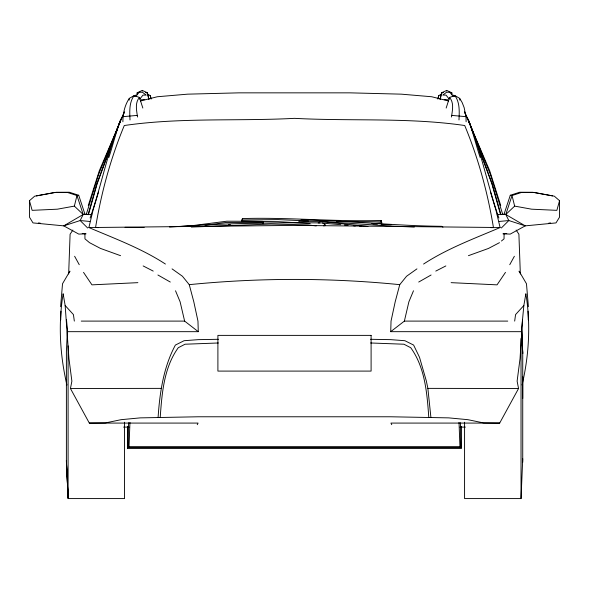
<?xml version="1.0" encoding="UTF-8"?>
<svg xmlns="http://www.w3.org/2000/svg" width="589" height="589" viewBox="0 0 589 589"><rect width="100%" height="100%" fill="white"/><g stroke="black" fill="none" stroke-linecap="round" stroke-linejoin="round"><path stroke-width="0.88" d="M461.452 426.532L461.452 448.516L127.548 448.516L127.548 426.767M464.574 422.232L464.574 498.581L521.029 498.581L522.73 458.765M522.73 398.473L522.73 376.967M497.241 214.691L504.044 214.234L510.28 195.283L512.018 195.533L521.42 192.493L534.51 192.529L554.33 196.174L559.55 200.716L559.454 217.282L555.994 222.914L525.255 225.859L510.243 234.098L502.962 233.855M60.726 319.871L60.961 311.213M504.088 233.583L504.044 238.847L501.467 241.004M460.407 422.784L460.716 447.25L128.247 447.25L128.564 422.784M122.887 121.754C122.88 113.596 124.706 105.195 129.315 98.356L134.137 95.58L139.431 97.435L142.84 108.052M522.06 385.029L522.686 382.342C529.128 353.334 530.718 323.103 525.859 293.742L523.849 305.507L521.39 331.673L390.721 331.673L391.037 321.101L395.182 301.863L399.747 284.656L406.572 276.248L416.938 268.878M68.663 273.988L70.098 234.231L72.852 230.049M128.247 447.25L129.028 446.845L129.948 422.379M67.455 329.155L66.395 351.78L66.395 461.776L68.096 497.565L66.395 460.591L68.096 498.581L124.551 498.581L124.551 422.232M522.531 319.606L520.043 358.649L517.12 381.171L518.556 388.504L499.686 423.079L390.927 423.079L391.751 424.684M60.593 306.729L62.522 283.751L69.922 271.146L69.296 272.626M458.986 119.95C459.339 111.733 460.002 102.552 454.863 95.58L449.569 97.435L446.16 108.052M324.819 225.955L324.959 224.409L322.676 222.907C275.129 222.561 227.538 223.113 180.094 226.493M66.94 385.029L66.314 382.342C59.872 353.334 58.282 323.103 63.141 293.742L65.151 305.507L68.957 358.649L71.88 381.171L70.444 388.504L89.314 423.079L105.402 422.939L121.113 419.677L140.285 417.873L160.201 417.498C161.931 393.688 163.794 367.72 178.268 347.724L185.056 344.219L218.394 342.982M129.138 100.167L129.315 98.356M158.088 417.535C159.737 392.708 163.484 367.271 175.382 345.066L184.092 340.714L198.279 339.647L218.438 339.293M451.469 117.034C452.359 110.518 454.281 102.987 449.569 97.435M514.668 321.101L515.574 314.585L523.849 305.507M262.554 221.339L263.298 222.362L263.033 223.768L262.289 222.745L262.554 221.339L226.75 221.206L192.802 225.594L169.507 227.037M136.832 94.461L137.193 92.767L142.295 90.419L147.405 92.767L148.892 99.283M438.076 98.9L438.798 95.521L441.713 94.174M440.108 99.283L441.595 92.767L446.705 90.419L451.807 92.767L452.168 94.461M440.16 99.526L441.595 92.767M390.721 331.673L404.378 321.101L408.884 301.818L413.485 290.775M165.421 264.049C141.654 248.521 114.892 238.619 88.902 227.553L93.091 209.986L98.547 191.985M84.956 214.234L83.211 214.492L74.354 206.113L76.982 195.533L78.72 195.283L84.956 214.234L91.759 214.691M559.55 200.716L556.863 210.347L531.617 209.183L514.646 206.113L505.789 214.492L504.044 214.234M88.483 214.543L97.023 184.129L120.473 120.193C107.677 151.874 101.367 185.763 90.117 218.011M88.041 214.727L97.111 183.083L117.366 128.814M437.752 98.915L438.798 95.521M108.832 157.499C113.964 142.266 117.115 126.149 124.596 111.807M86.23 214.565L98.473 174.815L118.205 126.304M505.789 214.492L525.255 225.859L508.837 220.544L505.789 214.492L512.018 195.533L514.646 206.113M88.284 205.458L99.364 170.604L118.205 126.613M118.971 124.507L121.717 117.741L118.897 124.603M446.469 91.023L446.705 90.419M451.579 93.371L451.807 92.767M118.934 124.927L120.016 122.387M121.835 118.153L124.007 113.081M83.211 214.492L80.163 220.544L63.745 225.859L33.006 222.914L29.546 217.282L29.45 200.716L34.67 196.174L54.49 192.529L67.58 192.493L76.982 195.533L83.211 214.492L63.745 225.859L78.757 234.098L86.038 233.855M197.249 424.684L198.073 423.079L89.314 423.079M509.75 264.704L514.381 256.259M134.137 95.58C128.998 102.552 129.661 111.733 130.014 119.95M139.431 97.435C134.719 102.987 136.641 110.518 137.531 117.034M371.917 223.555L381.797 222.9L381.112 220.455C334.869 221.92 288.728 217.15 242.506 218.578L241.792 219.734L241.829 221.133L278.251 221.678L310.131 223.511M241.829 221.133L242.55 219.977L242.506 218.578M505.48 272.368L497.042 284.855L451.122 282.654M135.845 96.434L139.151 92.282L142.413 92.252L145.593 94.615M134.24 96.463L135.33 95.109M139.755 99.114L142.965 95.123L146.227 95.087M140.41 101.058L141.5 99.703L144.761 99.666M501.32 228.017L508.837 220.544L499.185 221.457M323.368 225.904L324.959 224.409M443.407 94.615L446.587 92.252L449.849 92.282L453.155 96.434M423.579 264.049C447.346 248.521 474.108 238.619 500.098 227.553L495.909 209.986L490.453 191.985M418.713 282.043L431.089 274.997M499.494 242.661L488.495 248.433L468.432 255.678M435.786 271.095L445.844 265.941M441.36 93.371L443.554 92.363M510.28 195.283L519.675 192.242L532.773 192.279L552.592 195.916M140.447 100.991L157.292 96.751L187.663 94.159L239.053 92.848L349.947 92.848L401.337 94.159L431.708 96.751L448.553 100.991M36.408 195.916L56.227 192.279L69.325 192.242L78.72 195.283M74.354 206.113L57.383 209.183L32.137 210.347L29.45 200.716M205.068 225.315L226.537 222.414L262.289 222.745M123.013 116.681L137.252 115.385M548.845 223.106L550.649 222.959M172.062 268.878L182.428 276.248L189.253 284.656C259.204 277.677 329.796 277.677 399.747 284.656M490.689 227.648L500.098 227.553M191.292 227.059L270.933 224.034L308.054 224.924L316.241 225.918M137.878 282.654L91.958 284.855L83.52 272.368M228.554 224.696L230.365 224.652M70.444 388.504L161.128 388.372M160.201 417.498L198.412 416.776L390.588 416.776L448.715 417.873L467.887 419.677L483.598 422.939L499.686 423.079M88.902 227.553L294.5 225.403L493.427 227.464C487.685 192.566 478.312 158.198 464.714 125.523C408.427 117.299 351.154 121.371 294.5 118.345C237.846 121.371 180.573 117.299 124.286 125.523C110.688 158.198 101.315 192.566 95.573 227.464L98.311 227.648M318.141 222.936L319.967 222.914M242.55 219.977L278.185 219.594L308.268 221.008M503.315 233.597L506.776 233.59M300.913 220.021C347.849 220.463 394.623 225.845 441.588 226.309L442.957 227.126M81.253 321.101L184.622 321.101L198.279 331.673L197.963 321.101L193.818 301.863L189.253 284.656M404.378 321.101L507.747 321.101M198.279 331.673L67.61 331.673L66.469 319.606M370.562 339.293L390.721 339.647L404.908 340.714L413.618 345.066L419.501 357.265L426.348 381.039L427.872 388.372L518.556 388.504M123.58 427.106L129.079 427.106M459.921 427.106L465.42 427.106M129.028 446.845L459.943 446.845L460.716 447.25M381.797 222.9L381.157 221.854L336.628 221.597M82.224 233.59L85.685 233.597M414.317 227.052L390.713 226.051L319.923 221.405L298.91 221.287L298.94 222.539M200.245 226.507L208.528 226.551M442.773 95.087L446.035 95.123L449.245 99.114M444.239 99.666L447.5 99.703L448.59 101.058M125.052 227.317L144.172 227.501M370.606 342.982L403.944 344.219L410.732 347.724C425.206 367.72 427.069 393.688 428.799 417.498M372.844 223.916L377.416 224.129M381.076 224.291L391.148 224.748M451.748 115.385L465.987 116.681L466.113 121.754M38.351 222.959L40.155 223.106M322.684 223.143L340.81 224.689M344.432 224.991L348.055 225.3M353.496 225.764L355.307 225.918M359.835 226.301L361.646 226.456M89.815 221.457L80.163 220.544L87.68 228.017M319.923 221.405L367.978 226.515M120.568 255.678L100.513 248.433L89.506 242.661L84.956 238.847L84.912 233.583M145.446 92.363L147.64 93.371M147.287 94.174L150.202 95.521L151.248 98.915M143.156 265.941L153.214 271.095M157.911 274.997L170.287 282.043M454.863 95.58L459.685 98.356L462.144 102.508L464.147 107.618L465.987 116.681M65.151 305.507L73.426 314.585L74.332 321.101M453.67 95.109L454.76 96.463M516.148 230.049L518.902 234.231L520.337 273.988M464.404 111.807C471.885 126.149 475.036 142.266 480.168 157.499M74.619 256.259L79.25 264.704M464.993 113.081L467.165 118.153M468.984 122.387L470.066 124.927M470.795 126.613L489.636 170.604L500.716 205.458M519.704 272.626L519.078 271.146L526.478 283.751L528.407 306.729M175.515 290.775L180.116 301.818L184.622 321.101M470.103 124.603L467.283 117.741L470.029 124.507M470.795 126.304L490.527 174.815L502.77 214.565M142.295 90.419L142.531 91.023M137.193 92.767L137.421 93.371M471.634 128.814L491.889 183.083L500.959 214.727M498.883 218.011C487.633 185.763 481.323 151.874 468.527 120.193L491.977 184.129L500.517 214.543M150.202 95.521L150.924 98.9M147.405 92.767L148.84 99.526M528.038 311.213L528.274 319.871M427.872 388.372L430.912 417.535M459.685 98.356L459.862 100.167M521.552 327.617L522.73 352.399L522.73 462.387M521.567 328.323L522.73 353.577L521.559 327.344M459.022 422.379L459.943 446.845M381.112 220.455L381.157 221.854M521.029 338.542L521.029 498.581M127.548 426.532L127.548 448.516M68.096 345.853L68.096 498.581M371.099 335.377L217.901 335.377L217.901 371.092L371.099 371.092L371.099 335.377"/></g></svg>
